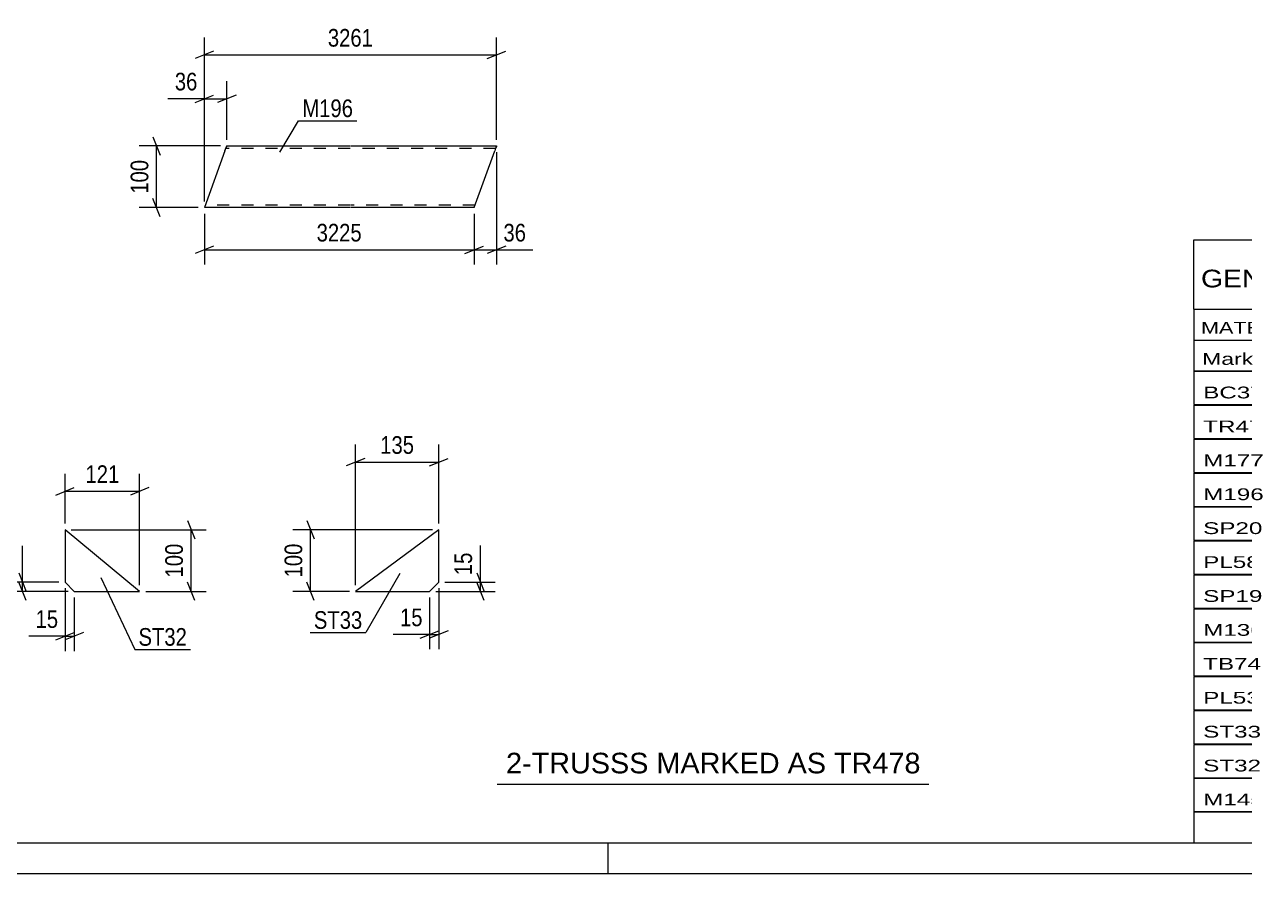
# Model space of a CAD drawing. Header units: millimetres. Extents: x 0 to 841, y 0 to 594.
# Drawn here: x 326.3 to 524.2, y 0 to 137.7 of the extents above; entities that cross this region are included whole.
import ezdxf

# ---------------------------------------------------------------- set-up
doc = ezdxf.new("R2010")
doc.units = ezdxf.units.MM
doc.linetypes.add('DXK_LINE_DOT2', pattern=[3.9198, 1.9599, -1.9599])
doc.styles.add('Arial', font='ARIAL.TTF', dxfattribs={"height": 0.2})
doc.styles.add('Arial Narrow', font='ARIALN.TTF', dxfattribs={"height": 0.2})

# ---------------------------------------------------------------- blocks, each defined once
blk = doc.blocks.new('Unknown-814748613-1133')
at = {"color": 5, "linetype": 'Continuous'}
for p, q in [((5, 5), (836, 5)), ((421, 0), (421, 5)), ((0, 0), (841, 0))]:
    blk.add_line(p, q, dxfattribs=at)
blk = doc.blocks.new('Unknown-814748613-11945')
at = {"color": 7, "linetype": 'Continuous'}
for p, q in [((516, 102.75), (676, 102.75)), ((516, 91.5), (516, 102.75)), ((676, 102.75), (676, 91.5)), ((516, 91.5), (676, 91.5)), ((516, 91.5), (516, 86.5)), ((676, 91.5), (676, 86.5)), ((516, 86.5), (676, 86.5)), ((516, 86.5), (516, 81.5)), ((540, 86.5), (540, 81.5)), ((575.5, 86.5), (575.5, 81.5)), ((601.5, 86.5), (601.5, 81.5)), ((614.5, 86.5), (614.5, 81.5)), ((632, 86.5), (632, 81.5)), ((654, 86.5), (654, 81.5)), ((676, 86.5), (676, 81.5)), ((516, 81.5), (676, 81.5)), ((516, 81.45), (516, 76.05)), ((516, 81.45), (676, 81.45)), ((540, 81.5), (540, 76)), ((575.5, 81.5), (575.5, 76)), ((601.5, 81.5), (601.5, 76)), ((614.5, 81.5), (614.5, 76)), ((632, 81.5), (632, 76)), ((654, 81.5), (654, 76)), ((676, 81.45), (676, 76.05)), ((516, 76.05), (676, 76.05)), ((516, 75.95), (516, 70.55)), ((516, 75.95), (676, 75.95)), ((540, 76), (540, 70.5)), ((575.5, 76), (575.5, 70.5)), ((601.5, 76), (601.5, 70.5)), ((614.5, 76), (614.5, 70.5)), ((632, 76), (632, 70.5)), ((654, 76), (654, 70.5)), ((676, 75.95), (676, 70.55)), ((516, 70.55), (676, 70.55)), ((516, 70.45), (516, 65.05)), ((516, 70.45), (676, 70.45)), ((540, 70.5), (540, 65)), ((575.5, 70.5), (575.5, 65)), ((601.5, 70.5), (601.5, 65)), ((614.5, 70.5), (614.5, 65)), ((632, 70.5), (632, 65)), ((654, 70.5), (654, 65)), ((676, 70.45), (676, 65.05)), ((516, 65.05), (676, 65.05)), ((516, 64.95), (516, 59.55)), ((516, 64.95), (676, 64.95)), ((540, 65), (540, 59.5)), ((575.5, 65), (575.5, 59.5)), ((601.5, 65), (601.5, 59.5)), ((614.5, 65), (614.5, 59.5)), ((632, 65), (632, 59.5)), ((654, 65), (654, 59.5)), ((676, 64.95), (676, 59.55)), ((516, 59.55), (676, 59.55)), ((516, 59.45), (516, 54.05)), ((516, 59.45), (676, 59.45)), ((540, 59.5), (540, 54)), ((575.5, 59.5), (575.5, 54)), ((601.5, 59.5), (601.5, 54)), ((614.5, 59.5), (614.5, 54)), ((632, 59.5), (632, 54)), ((654, 59.5), (654, 54)), ((676, 59.45), (676, 54.05)), ((516, 54.05), (676, 54.05)), ((516, 53.95), (516, 48.55)), ((516, 53.95), (676, 53.95)), ((540, 54), (540, 48.5)), ((575.5, 54), (575.5, 48.5)), ((601.5, 54), (601.5, 48.5)), ((614.5, 54), (614.5, 48.5)), ((632, 54), (632, 48.5)), ((654, 54), (654, 48.5)), ((676, 53.95), (676, 48.55)), ((516, 48.55), (676, 48.55)), ((516, 48.45), (516, 43.05)), ((516, 48.45), (676, 48.45)), ((540, 48.5), (540, 43)), ((575.5, 48.5), (575.5, 43)), ((601.5, 48.5), (601.5, 43)), ((614.5, 48.5), (614.5, 43)), ((632, 48.5), (632, 43)), ((654, 48.5), (654, 43)), ((676, 48.45), (676, 43.05)), ((516, 43.05), (676, 43.05)), ((516, 42.95), (516, 37.55)), ((516, 42.95), (676, 42.95)), ((540, 43), (540, 37.5)), ((575.5, 43), (575.5, 37.5)), ((601.5, 43), (601.5, 37.5)), ((614.5, 43), (614.5, 37.5)), ((632, 43), (632, 37.5)), ((654, 43), (654, 37.5)), ((676, 42.95), (676, 37.55)), ((516, 37.55), (676, 37.55)), ((516, 37.45), (516, 32.05)), ((516, 37.45), (676, 37.45)), ((540, 37.5), (540, 32)), ((575.5, 37.5), (575.5, 32)), ((601.5, 37.5), (601.5, 32)), ((614.5, 37.5), (614.5, 32)), ((632, 37.5), (632, 32)), ((654, 37.5), (654, 32)), ((676, 37.45), (676, 32.05)), ((516, 32.05), (676, 32.05)), ((516, 31.95), (516, 26.55)), ((516, 31.95), (676, 31.95)), ((540, 32), (540, 26.5)), ((575.5, 32), (575.5, 26.5)), ((601.5, 32), (601.5, 26.5)), ((614.5, 32), (614.5, 26.5)), ((632, 32), (632, 26.5)), ((654, 32), (654, 26.5)), ((676, 31.95), (676, 26.55)), ((516, 26.55), (676, 26.55)), ((516, 26.45), (516, 21.05)), ((516, 26.45), (676, 26.45)), ((540, 26.5), (540, 21)), ((575.5, 26.5), (575.5, 21)), ((601.5, 26.5), (601.5, 21)), ((614.5, 26.5), (614.5, 21)), ((632, 26.5), (632, 21)), ((654, 26.5), (654, 21)), ((676, 26.45), (676, 21.05)), ((516, 21.05), (676, 21.05)), ((516, 20.95), (516, 15.55)), ((516, 20.95), (676, 20.95)), ((540, 21), (540, 15.5)), ((575.5, 21), (575.5, 15.5)), ((601.5, 21), (601.5, 15.5)), ((614.5, 21), (614.5, 15.5)), ((632, 21), (632, 15.5)), ((654, 21), (654, 15.5)), ((676, 20.95), (676, 15.55)), ((516, 15.55), (676, 15.55)), ((516, 15.45), (516, 10.05)), ((516, 15.45), (676, 15.45)), ((540, 15.5), (540, 10)), ((575.5, 15.5), (575.5, 10)), ((601.5, 15.5), (601.5, 10)), ((614.5, 15.5), (614.5, 10)), ((632, 15.5), (632, 10)), ((654, 15.5), (654, 10)), ((676, 15.45), (676, 10.05)), ((516, 10.05), (676, 10.05)), ((516, 10), (676, 10)), ((516, 10), (516, 5)), ((632, 10), (632, 5)), ((654, 10), (654, 5)), ((676, 10), (676, 5)), ((516, 5), (676, 5))]:
    blk.add_line(p, q, dxfattribs=at)
at = {"color": 7, "style": 'Arial Narrow'}
for s, height, width, p in [('GENERAL NOTES & WELD DETAILS :', 2.8633, 1.4, (517.15, 95.06)), ('REFER TYP DRAWING TYP-01', 1.9089, 1.6, (600.7, 95.16)), ("MATERIAL LIST FOR ASSEMBLY MK'D", 1.9089, 1.6, (517.15, 87.56)), ('TR478', 1.909, 1.794707, (609.9, 87.47)), ('2', 1.91, 1.794707, (638.08, 87.56)), ('No. Required', 1.9089, 1.6, (647.41, 87.56)), ('Mark', 1.909, 1.7, (517.34, 82.5)), ('Profile', 1.909, 1.7, (550.41, 82.5)), ('Material', 1.909, 1.7, (580.54, 82.56)), ('No.', 1.909, 1.7, (605.5, 82.56)), ('Length', 1.909, 1.7, (616, 82.56)), ('Area', 1.909, 1.7, (638.5, 82.56)), ('Weight', 1.909, 1.7, (658, 82.56))]:
    blk.add_text(s, height=height, dxfattribs=dict(at, width=width)).set_placement(p)
at = {"color": 7, "linetype": 'Continuous', "style": 'Arial Narrow'}
for s, height, width, p in [('BC374', 1.909, 1.794707, (517.5, 77.06)), ('SHS132*6', 1.909, 1.794707, (542, 77.06)), ('E350', 1.909, 1.794707, (581.74, 77.06)), ('1', 1.91, 1.794707, (605.86, 77.06)), ('18169', 1.909, 1.794707, (616.4, 77.06)), ('9.6', 1.909, 1.794707, (642.32, 77.06)), ('431.3', 1.909, 1.794707, (658.96, 77.06)), ('TR478', 1.909, 1.794707, (517.5, 71.56)), ('SHS100*8', 1.909, 1.794707, (542, 71.56)), ('E350', 1.909, 1.794707, (581.74, 71.56)), ('1', 1.91, 1.794707, (605.86, 71.56)), ('18038', 1.909, 1.794707, (616.4, 71.56)), ('7.2', 1.909, 1.794707, (642.32, 71.56)), ('416.9', 1.909, 1.794707, (658.96, 71.56)), ('M177', 1.909, 1.794707, (517.5, 66.06)), ('SHS100*6', 1.909, 1.794707, (542, 66.06)), ('E350', 1.909, 1.794707, (581.74, 66.06)), ('7', 1.91, 1.794707, (605.86, 66.06)), ('3167', 1.909, 1.794707, (618.58, 66.06)), ('1.2', 1.909, 1.794707, (642.32, 66.06)), ('383.7', 1.909, 1.794707, (658.96, 66.06)), ('M196', 1.909, 1.794707, (517.5, 60.56)), ('SHS100*4', 1.909, 1.794707, (542, 60.56)), ('E350', 1.909, 1.794707, (581.74, 60.56)), ('8', 1.91, 1.794707, (605.86, 60.56)), ('3261', 1.909, 1.794707, (618.58, 60.56)), ('1.3', 1.909, 1.794707, (642.32, 60.56)), ('311.1', 1.909, 1.794707, (658.96, 60.56)), ('SP20', 1.909, 1.794707, (517.5, 55.06)), ('PL20*380', 1.909, 1.794707, (542, 55.06)), ('E350', 1.909, 1.794707, (581.74, 55.06)), ('6', 1.91, 1.794707, (605.86, 55.06)), ('380', 1.909, 1.794707, (620.77, 55.06)), ('0.3', 1.909, 1.794707, (642.32, 55.06)), ('136.0', 1.909, 1.794707, (658.96, 55.06)), ('PL581', 1.909, 1.794707, (517.5, 49.56)), ('PL12*300', 1.909, 1.794707, (542, 49.56)), ('E350', 1.909, 1.794707, (581.74, 49.56)), ('14', 1.909, 1.794707, (604.76, 49.56)), ('310', 1.909, 1.794707, (620.77, 49.56)), ('0.2', 1.909, 1.794707, (642.32, 49.56)), ('122.6', 1.909, 1.794707, (658.96, 49.56)), ('SP19', 1.909, 1.794707, (517.5, 44.06)), ('PL16*325', 1.909, 1.794707, (542, 44.06)), ('E350', 1.909, 1.794707, (581.74, 44.06)), ('4', 1.91, 1.794707, (605.86, 44.06)), ('325', 1.909, 1.794707, (620.77, 44.06)), ('0.2', 1.909, 1.794707, (642.32, 44.06)), ('53.1', 1.909, 1.794707, (661.14, 44.06)), ('M1362', 1.909, 1.794707, (517.5, 38.56)), ('RHS100*100*6', 1.9089, 1.794707, (542, 38.56)), ('E350', 1.909, 1.794707, (581.74, 38.56)), ('14', 1.909, 1.794707, (604.76, 38.56)), ('196', 1.909, 1.794707, (620.77, 38.56)), ('0.1', 1.909, 1.794707, (642.32, 38.56)), ('48.6', 1.909, 1.794707, (661.14, 38.56)), ('TB74', 1.909, 1.794707, (517.5, 33.06)), ('RHS150*110*6', 1.9089, 1.794707, (542, 33.06)), ('E350', 1.909, 1.794707, (581.74, 33.06)), ('6', 1.91, 1.794707, (605.86, 33.06)), ('200', 1.909, 1.794707, (620.77, 33.06)), ('0.1', 1.909, 1.794707, (642.32, 33.06)), ('28.0', 1.909, 1.794707, (661.14, 33.06)), ('PL538', 1.909, 1.794707, (517.5, 27.56)), ('PL10*150', 1.909, 1.794707, (542, 27.56)), ('E350', 1.909, 1.794707, (581.74, 27.56)), ('6', 1.91, 1.794707, (605.86, 27.56)), ('170', 1.909, 1.794707, (620.77, 27.56)), ('0.1', 1.909, 1.794707, (642.32, 27.56)), ('12.0', 1.909, 1.794707, (661.14, 27.56)), ('ST33', 1.909, 1.794707, (517.5, 22.06)), ('PL8*100', 1.909, 1.794707, (542, 22.06)), ('E350', 1.909, 1.794707, (581.74, 22.06)), ('24', 1.909, 1.794707, (604.76, 22.06)), ('135', 1.909, 1.794707, (620.77, 22.06)), ('0.0', 1.909, 1.794707, (642.32, 22.06)), ('10.0', 1.909, 1.794707, (661.14, 22.06)), ('ST32', 1.909, 1.794707, (517.5, 16.56)), ('PL8*100', 1.909, 1.794707, (542, 16.56)), ('E350', 1.909, 1.794707, (581.74, 16.56)), ('24', 1.909, 1.794707, (604.76, 16.56)), ('121', 1.909, 1.794707, (620.77, 16.56)), ('0.0', 1.909, 1.794707, (642.32, 16.56)), ('8.9', 1.909, 1.794707, (663.33, 16.56)), ('M1450', 1.909, 1.794707, (517.5, 11.06)), ('RHS100*100*6', 1.9089, 1.794707, (542, 11.06)), ('E350', 1.909, 1.794707, (581.74, 11.06)), ('1', 1.91, 1.794707, (605.86, 11.06)), ('220', 1.909, 1.794707, (620.77, 11.06)), ('0.1', 1.909, 1.794707, (642.32, 11.06)), ('3.9', 1.909, 1.794707, (663.33, 11.06)), ('Total', 1.909, 1.7, (618.33, 6.5)), ('44.4', 1.909, 1.794707, (639.64, 6.5)), ('1966.2', 1.909, 1.794707, (656.77, 6.5))]:
    blk.add_text(s, height=height, dxfattribs=dict(at, width=width)).set_placement(p)
blk = doc.blocks.new('Unknown-814748613-11946')
at = {"color": 7, "linetype": 'Continuous'}
blk.add_line((403, 14.5), (473, 14.5), dxfattribs=at)
at = {"color": 7, "style": 'Arial'}
blk.add_text('2-TRUSSS MARKED AS TR478', height=3.3428, dxfattribs=at).set_placement((404.45, 16.25))
blk = doc.blocks.new('Part-814748613-2364 - 2348')
at = {"color": 2, "linetype": 'Continuous'}
for p, q in [((358.87, 117.19), (355.53, 107.99)), ((358.87, 117.19), (359.17, 117.99)), ((359.17, 117.99), (379.17, 117.99)), ((379.27, 117.99), (402.91, 117.99)), ((399.27, 107.99), (402.61, 117.19)), ((402.82, 117.76), (402.61, 117.19)), ((402.88, 117.93), (402.82, 117.76)), ((402.91, 117.99), (402.88, 117.93)), ((379.17, 107.99), (355.53, 107.99)), ((399.27, 107.99), (379.27, 107.99))]:
    blk.add_line(p, q, dxfattribs=at)
at = {"color": 7, "linetype": 'DXK_LINE_DOT2'}
for p, q in [((379.17, 117.59), (359.02, 117.59)), ((359.14, 117.93), (359.08, 117.76)), ((359.17, 117.99), (359.14, 117.93)), ((402.76, 117.59), (379.27, 117.59)), ((402.91, 117.99), (402.82, 117.76)), ((379.17, 108.39), (355.67, 108.39)), ((399.41, 108.39), (379.27, 108.39))]:
    blk.add_line(p, q, dxfattribs=at)
blk = doc.blocks.new('Part-814748613-1883 - 1867')
at = {"color": 2, "linetype": 'Continuous'}
for p, q in [((345.03, 45.77), (332.94, 55.77)), ((332.94, 55.77), (332.94, 47.27)), ((332.94, 47.27), (334.44, 45.77)), ((334.44, 45.77), (345.03, 45.77))]:
    blk.add_line(p, q, dxfattribs=at)
blk = doc.blocks.new('Part-814748613-1734 - 1718')
at = {"color": 2, "linetype": 'Continuous'}
for p, q in [((393.54, 55.77), (380.04, 45.77)), ((393.54, 47.27), (393.54, 55.77)), ((380.04, 45.77), (392.04, 45.77)), ((392.04, 45.77), (393.54, 47.27))]:
    blk.add_line(p, q, dxfattribs=at)
blk = doc.blocks.new('StraightDimension-814748613-2423 - 2348')
at = {"color": 7, "linetype": 'Continuous'}
for p, q in [((355.53, 106.99), (355.53, 98.75)), ((399.27, 106.99), (399.27, 98.75)), ((357.03, 101.75), (354.03, 100.55)), ((355.53, 101.15), (399.27, 101.15)), ((397.77, 100.55), (400.77, 101.75))]:
    blk.add_line(p, q, dxfattribs=at)
at = {"color": 0}
blk.add_wipeout([(381.65, 101.9), (381.65, 106.1), (373.14, 106.1), (373.14, 101.9)], dxfattribs=at)
at = {"color": 3, "style": 'Arial Narrow'}
blk.add_text('3225', height=2.863, dxfattribs=at).set_placement((373.74, 102.5))
blk = doc.blocks.new('StraightDimension-814748613-2367 - 2348')
at = {"color": 7, "linetype": 'Continuous'}
for p, q in [((347.19, 119.49), (348.39, 116.49)), ((358.17, 117.99), (344.94, 117.99)), ((347.79, 107.99), (347.79, 117.99)), ((348.39, 106.49), (347.19, 109.49)), ((354.53, 107.99), (344.94, 107.99))]:
    blk.add_line(p, q, dxfattribs=at)
at = {"color": 0}
blk.add_wipeout([(347.04, 116.33), (342.84, 116.33), (342.84, 109.65), (347.04, 109.65)], dxfattribs=at)
at = {"color": 3, "style": 'Arial Narrow'}
blk.add_text('100', height=2.863, rotation=90.0002, dxfattribs=at).set_placement((346.44, 110.25))
blk = doc.blocks.new('StraightDimension-814748613-2411 - 2348')
at = {"color": 7, "linetype": 'Continuous'}
for p, q in [((402.91, 116.99), (402.91, 98.75)), ((399.27, 106.99), (399.27, 98.75)), ((397.77, 100.55), (400.77, 101.75)), ((399.27, 101.15), (402.91, 101.15)), ((404.41, 101.75), (401.41, 100.55))]:
    blk.add_line(p, q, dxfattribs=at)
at = {"color": 0}
blk.add_wipeout([(408.29, 101.9), (408.29, 106.1), (403.43, 106.1), (403.43, 101.9)], dxfattribs=at)
at = {"color": 7, "linetype": 'Continuous'}
blk.add_line((402.91, 101.15), (408.81, 101.15), dxfattribs=at)
blk.add_line((402.91, 101.15), (408.81, 101.15), dxfattribs=at)
at = {"color": 3, "style": 'Arial Narrow'}
blk.add_text('36', height=2.863, dxfattribs=at).set_placement((404.03, 102.5))
blk = doc.blocks.new('StraightDimension-814748613-2387 - 2348')
at = {"color": 7, "linetype": 'Continuous'}
for p, q in [((355.53, 108.99), (355.53, 135.6)), ((402.91, 118.99), (402.91, 135.6)), ((357.03, 133.35), (354.03, 132.15)), ((355.53, 132.75), (402.91, 132.75)), ((401.41, 132.15), (404.41, 133.35))]:
    blk.add_line(p, q, dxfattribs=at)
at = {"color": 0}
blk.add_wipeout([(383.47, 133.5), (383.47, 137.7), (374.96, 137.7), (374.96, 133.5)], dxfattribs=at)
at = {"color": 3, "style": 'Arial Narrow'}
blk.add_text('3261', height=2.863, dxfattribs=at).set_placement((375.56, 134.1))
blk = doc.blocks.new('StraightDimension-814748613-2398 - 2348')
at = {"color": 7, "linetype": 'Continuous'}
for p, q in [((355.53, 108.99), (355.53, 128.5)), ((359.17, 118.99), (359.17, 128.5)), ((354.03, 125.05), (357.03, 126.25)), ((355.53, 125.65), (359.17, 125.65)), ((360.67, 126.25), (357.67, 125.05))]:
    blk.add_line(p, q, dxfattribs=at)
at = {"color": 0}
blk.add_wipeout([(355, 126.4), (355, 130.6), (350.14, 130.6), (350.14, 126.4)], dxfattribs=at)
at = {"color": 7, "linetype": 'Continuous'}
blk.add_line((355.53, 125.65), (349.62, 125.65), dxfattribs=at)
blk.add_line((355.53, 125.65), (349.62, 125.65), dxfattribs=at)
at = {"color": 3, "style": 'Arial Narrow'}
blk.add_text('36', height=2.863, dxfattribs=at).set_placement((350.74, 127))
blk = doc.blocks.new('StraightDimension-814748613-1897 - 1867')
at = {"color": 7, "linetype": 'Continuous'}
for p, q in [((325.43, 48.77), (326.63, 45.77)), ((331.94, 47.27), (323.18, 47.27)), ((333.44, 45.77), (323.18, 45.77)), ((326.63, 44.27), (325.43, 47.27)), ((326.03, 45.77), (326.03, 47.27))]:
    blk.add_line(p, q, dxfattribs=at)
at = {"color": 0}
blk.add_wipeout([(325.28, 52.65), (321.08, 52.65), (321.08, 47.79), (325.28, 47.79)], dxfattribs=at)
at = {"color": 7, "linetype": 'Continuous'}
blk.add_line((326.03, 47.27), (326.03, 53.17), dxfattribs=at)
blk.add_line((326.03, 47.27), (326.03, 53.17), dxfattribs=at)
at = {"color": 3, "style": 'Arial Narrow'}
blk.add_text('15', height=2.863, rotation=90.0002, dxfattribs=at).set_placement((324.68, 48.39))
blk = doc.blocks.new('StraightDimension-814748613-1919 - 1867')
at = {"color": 7, "linetype": 'Continuous'}
for p, q in [((332.94, 46.27), (332.94, 36.09)), ((334.44, 44.77), (334.44, 36.09)), ((331.44, 37.89), (334.44, 39.09)), ((335.94, 39.09), (332.94, 37.89)), ((332.94, 38.49), (334.44, 38.49))]:
    blk.add_line(p, q, dxfattribs=at)
at = {"color": 0}
blk.add_wipeout([(332.42, 39.24), (332.42, 43.44), (327.56, 43.44), (327.56, 39.24)], dxfattribs=at)
at = {"color": 7, "linetype": 'Continuous'}
blk.add_line((332.94, 38.49), (327.04, 38.49), dxfattribs=at)
blk.add_line((332.94, 38.49), (327.04, 38.49), dxfattribs=at)
at = {"color": 3, "style": 'Arial Narrow'}
blk.add_text('15', height=2.863, dxfattribs=at).set_placement((328.16, 39.84))
blk = doc.blocks.new('StraightDimension-814748613-1909 - 1867')
at = {"color": 7, "linetype": 'Continuous'}
for p, q in [((332.94, 56.77), (332.94, 64.84)), ((345.03, 46.77), (345.03, 64.84)), ((331.44, 61.39), (334.44, 62.59)), ((332.94, 61.99), (345.03, 61.99)), ((346.53, 62.59), (343.53, 61.39))]:
    blk.add_line(p, q, dxfattribs=at)
at = {"color": 0}
blk.add_wipeout([(342.33, 62.74), (342.33, 66.94), (335.65, 66.94), (335.65, 62.74)], dxfattribs=at)
at = {"color": 3, "style": 'Arial Narrow'}
blk.add_text('121', height=2.863, dxfattribs=at).set_placement((336.25, 63.34))
blk = doc.blocks.new('StraightDimension-814748613-1885 - 1867')
at = {"color": 7, "linetype": 'Continuous'}
for p, q in [((333.94, 55.77), (355.8, 55.77)), ((352.8, 57.27), (354, 54.27)), ((353.4, 45.77), (353.4, 55.77)), ((346.03, 45.77), (355.8, 45.77)), ((354, 44.27), (352.8, 47.27))]:
    blk.add_line(p, q, dxfattribs=at)
at = {"color": 0}
blk.add_wipeout([(352.65, 54.11), (348.45, 54.11), (348.45, 47.42), (352.65, 47.42)], dxfattribs=at)
at = {"color": 3, "style": 'Arial Narrow'}
blk.add_text('100', height=2.863, rotation=90.0002, dxfattribs=at).set_placement((352.05, 48.02))
blk = doc.blocks.new('StraightDimension-814748613-1811 - 1718')
at = {"color": 7, "linetype": 'Continuous'}
for p, q in [((393.54, 46.27), (393.54, 36.37)), ((392.04, 44.77), (392.04, 36.37)), ((390.54, 38.17), (393.54, 39.37)), ((395.04, 39.37), (392.04, 38.17)), ((392.04, 38.77), (393.54, 38.77))]:
    blk.add_line(p, q, dxfattribs=at)
at = {"color": 0}
blk.add_wipeout([(391.52, 39.52), (391.52, 43.72), (386.66, 43.72), (386.66, 39.52)], dxfattribs=at)
at = {"color": 7, "linetype": 'Continuous'}
blk.add_line((392.04, 38.77), (386.13, 38.77), dxfattribs=at)
blk.add_line((392.04, 38.77), (386.13, 38.77), dxfattribs=at)
at = {"color": 3, "style": 'Arial Narrow'}
blk.add_text('15', height=2.863, dxfattribs=at).set_placement((387.26, 40.12))
blk = doc.blocks.new('StraightDimension-814748613-1852 - 1718')
at = {"color": 7, "linetype": 'Continuous'}
for p, q in [((399.69, 48.77), (400.89, 45.77)), ((393.04, 45.77), (402.69, 45.77)), ((394.54, 47.27), (402.69, 47.27)), ((400.89, 44.27), (399.69, 47.27)), ((400.29, 45.77), (400.29, 47.27))]:
    blk.add_line(p, q, dxfattribs=at)
at = {"color": 0}
blk.add_wipeout([(399.54, 52.65), (395.34, 52.65), (395.34, 47.8), (399.54, 47.8)], dxfattribs=at)
at = {"color": 7, "linetype": 'Continuous'}
blk.add_line((400.29, 47.27), (400.29, 53.18), dxfattribs=at)
blk.add_line((400.29, 47.27), (400.29, 53.18), dxfattribs=at)
at = {"color": 3, "style": 'Arial Narrow'}
blk.add_text('15', height=2.863, rotation=90.0002, dxfattribs=at).set_placement((398.94, 48.4))
blk = doc.blocks.new('StraightDimension-814748613-1828 - 1718')
at = {"color": 7, "linetype": 'Continuous'}
for p, q in [((380.04, 46.77), (380.04, 69.57)), ((393.54, 56.77), (393.54, 69.57)), ((381.54, 67.32), (378.54, 66.12)), ((392.04, 66.12), (395.04, 67.32)), ((380.04, 66.72), (393.54, 66.72))]:
    blk.add_line(p, q, dxfattribs=at)
at = {"color": 0}
blk.add_wipeout([(390.13, 67.47), (390.13, 71.67), (383.45, 71.67), (383.45, 67.47)], dxfattribs=at)
at = {"color": 3, "style": 'Arial Narrow'}
blk.add_text('135', height=2.863, dxfattribs=at).set_placement((384.05, 68.07))
blk = doc.blocks.new('StraightDimension-814748613-1840 - 1718')
at = {"color": 7, "linetype": 'Continuous'}
for p, q in [((392.54, 55.77), (369.9, 55.77)), ((372.15, 57.27), (373.35, 54.27)), ((372.75, 45.77), (372.75, 55.77)), ((379.04, 45.77), (369.9, 45.77)), ((373.35, 44.27), (372.15, 47.27))]:
    blk.add_line(p, q, dxfattribs=at)
at = {"color": 0}
blk.add_wipeout([(372, 54.11), (367.8, 54.11), (367.8, 47.43), (372, 47.43)], dxfattribs=at)
at = {"color": 3, "style": 'Arial Narrow'}
blk.add_text('100', height=2.863, rotation=90.0002, dxfattribs=at).set_placement((371.4, 48.03))
blk = doc.blocks.new('Mark-814748613-2360 - 2348')
at = {"color": 0}
blk.add_wipeout([(379.65, 122.67), (379.65, 125.67), (371.42, 125.67), (371.42, 122.67)], dxfattribs=at)
blk.add_wipeout([(379.65, 122.67), (379.65, 125.67), (371.42, 125.67), (371.42, 122.67)], dxfattribs=at)
at = {"color": 30, "linetype": 'Continuous'}
for p, q in [((367.79, 116.99), (370.82, 122.07)), ((370.82, 122.07), (380.25, 122.07))]:
    blk.add_line(p, q, dxfattribs=at)
at = {"color": 3, "style": 'Arial Narrow'}
blk.add_text('M196', height=2.863, dxfattribs=at).set_placement((371.42, 122.67))
blk = doc.blocks.new('Mark-814748613-1879 - 1867')
at = {"color": 0}
blk.add_wipeout([(352.7, 36.95), (352.7, 39.95), (344.85, 39.95), (344.85, 36.95)], dxfattribs=at)
blk.add_wipeout([(352.7, 36.95), (352.7, 39.95), (344.85, 39.95), (344.85, 36.95)], dxfattribs=at)
at = {"color": 30, "linetype": 'Continuous'}
for p, q in [((338.72, 48.03), (344.25, 36.35)), ((344.25, 36.35), (353.3, 36.35))]:
    blk.add_line(p, q, dxfattribs=at)
at = {"color": 3, "style": 'Arial Narrow'}
blk.add_text('ST32', height=2.863, dxfattribs=at).set_placement((344.85, 36.95))
blk = doc.blocks.new('Mark-814748613-1730 - 1718')
at = {"color": 0}
blk.add_wipeout([(381.14, 39.69), (381.14, 42.69), (373.29, 42.69), (373.29, 39.69)], dxfattribs=at)
blk.add_wipeout([(381.14, 39.69), (381.14, 42.69), (373.29, 42.69), (373.29, 39.69)], dxfattribs=at)
at = {"color": 30, "linetype": 'Continuous'}
for p in [(387.24, 48.64), (372.69, 39.09)]:
    blk.add_line(p, (381.74, 39.09), dxfattribs=at)
at = {"color": 3, "style": 'Arial Narrow'}
blk.add_text('ST33', height=2.863, dxfattribs=at).set_placement((373.29, 39.69))

msp = doc.modelspace()

# ---------------------------------------------------------------- block references
for name in ['Unknown-814748613-1133', 'Part-814748613-2364 - 2348', 'Unknown-814748613-11945', 'Part-814748613-1883 - 1867', 'Part-814748613-1734 - 1718', 'Unknown-814748613-11946']:
    msp.add_blockref(name, (0, 0))

# ---------------------------------------------------------------- next in the draw order: block references
for name in ['StraightDimension-814748613-2423 - 2348', 'StraightDimension-814748613-1897 - 1867', 'StraightDimension-814748613-1811 - 1718']:
    msp.add_blockref(name, (0, 0))

# ---------------------------------------------------------------- next in the draw order: block references
for name in ['StraightDimension-814748613-2367 - 2348', 'StraightDimension-814748613-2411 - 2348', 'StraightDimension-814748613-1852 - 1718', 'StraightDimension-814748613-1919 - 1867']:
    msp.add_blockref(name, (0, 0))

# ---------------------------------------------------------------- next in the draw order: block references
for name in ['StraightDimension-814748613-2387 - 2348', 'StraightDimension-814748613-1828 - 1718', 'StraightDimension-814748613-1909 - 1867']:
    msp.add_blockref(name, (0, 0))

# ---------------------------------------------------------------- next in the draw order: block references
for name in ['StraightDimension-814748613-2398 - 2348', 'Mark-814748613-2360 - 2348', 'StraightDimension-814748613-1885 - 1867', 'StraightDimension-814748613-1840 - 1718']:
    msp.add_blockref(name, (0, 0))

# ---------------------------------------------------------------- next in the draw order: block references
for name in ['Mark-814748613-1879 - 1867', 'Mark-814748613-1730 - 1718']:
    msp.add_blockref(name, (0, 0))

doc.saveas('drawing.dxf')
